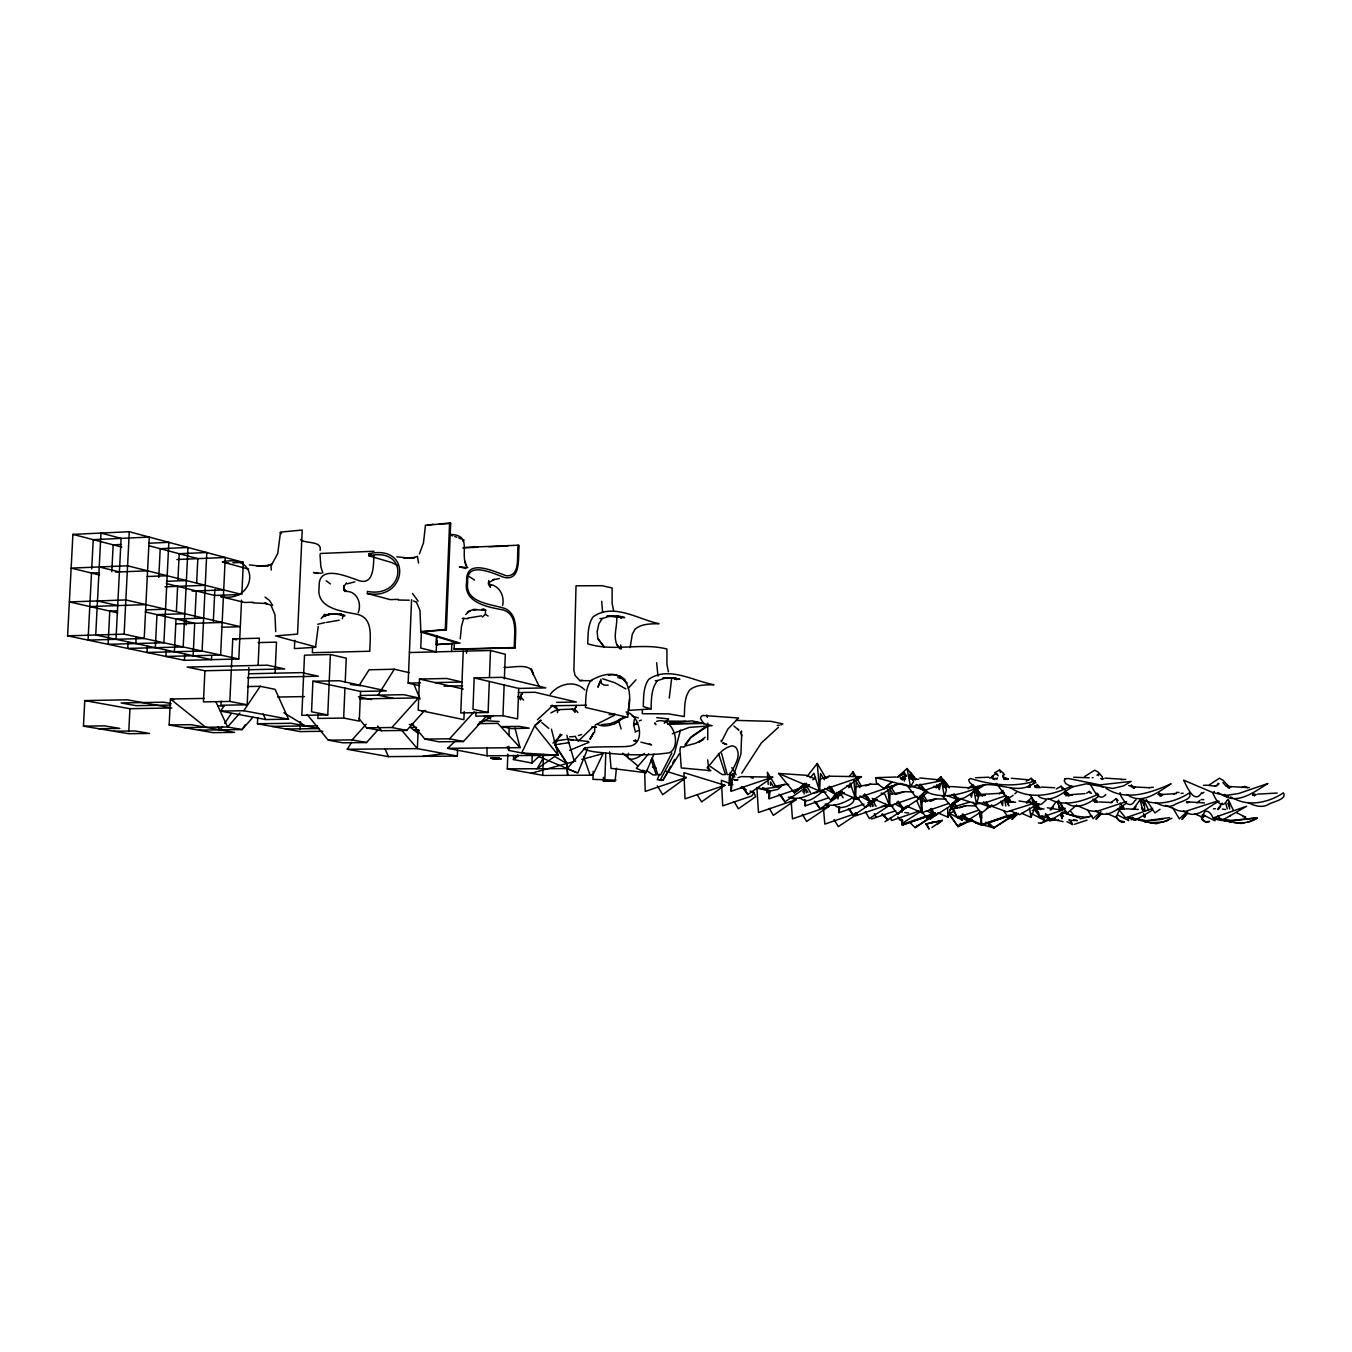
<?xml version="1.0" encoding="UTF-8"?>
<svg xmlns="http://www.w3.org/2000/svg" width="1352" height="1352" viewBox="0 0 1352 1352"><rect width="100%" height="100%" fill="white"/><g stroke="black" fill="none" stroke-linecap="round" stroke-linejoin="round"><path stroke-width="1.5" d="M1230.236 815.374L1229.762 816.439M534.327 755.447L508.791 750.428L508.859 746.253M509.011 735.809L509.129 727.444M1016.231 813.414L981.704 825.328L981.096 812.332M972.054 820.005L958.027 826.528L949.527 814.141M902.223 820.309L902.325 825.109L934.621 813.972L909.981 822.117M934.029 814.022L930.294 819.025L935.263 814.732L915.135 827.644L930.125 817.233M275.724 631.587L274.946 614.653L271.11 605.578M630.116 647.642L632.33 634.071L635.119 629.17C641.659 623.492 650.87 623.982 658.999 623.661C638.313 619.453 613.419 602.434 593.139 616.816C587.613 624.624 588.188 634.646 587.714 643.755C613.419 652.07 641.135 642.403 666.908 649.011L666.958 664.576L668.395 671.792M603.398 777.299L603.262 781.27L615.126 781.219L616.411 768.223M642.403 709.766L642.268 713.704L668.513 713.873L684.315 716.56C684.754 707.603 684.129 697.716 689.621 690.061C696.331 684.349 705.693 684.974 713.957 684.72C693.39 681.087 668.682 665.573 648.723 679.312C643.096 687.188 643.721 697.345 643.248 706.555L651.056 708.938L628.376 710.392C634.477 680.664 618.827 664.694 590.892 680.462C585.332 688.286 585.94 698.342 585.45 707.468L627.75 717.354L629.457 699.153M651.056 708.938C651.427 699.271 651.14 688.523 657.511 680.563L665.944 677.927L676.389 678.45L671.488 677.994M904.302 781.135L905.384 776.048L903.964 774.088L898.455 776.775L904.066 772.161L906.651 776.183L905.384 776.048M593.224 771.333L592.937 779.327L615.988 780.222M594.593 732.345L594.812 726.041M604.885 779.276L605.78 753.216M591.889 680.732L579.839 680.614L575.056 675.459L573.89 670.22L576.02 585.822L602.012 585.686L612.118 587.951L612.135 603.313L613.538 610.445M543.572 775.44L507.287 768.916L507.845 754.163M518.188 545.211L519.151 545.515C517.833 555.892 521.635 580.971 504.55 577.507C494.714 574.245 466.153 559.627 467.691 582.07C464.429 603.465 491.824 603.888 505.394 608.67C519.557 615.785 514.825 634.95 515.281 647.811L514.318 647.557C513.912 635.119 518.779 615.059 503.282 609.955C488.427 607.183 462.857 602.941 466.66 581.766C465.122 556.99 494.68 571.879 506.561 575.834C521.23 576.138 516.363 554.675 518.188 545.211L465.544 547.408M513.625 755.548L513.473 759.537L531.944 763.052L540.952 754.517M489.306 681.476L488.106 712.521L472.963 709.242L474.18 677.91L518.712 688.422L517.562 718.909L502.961 715.732L475.836 716.137L475.988 712.048M531.944 763.052L532.249 754.703M542.693 775.44L543.453 754.805M450.182 534.429C471.933 534.986 460.542 551.295 465.899 565.17M351.571 742.383L347.261 749.278L388.413 756.63L457.348 756.072L457.584 749.954M463.229 651.191L460.778 712.927L488.106 712.521M464.209 711.591L463.888 719.653L418.207 710.104L419.475 679.042L446.718 678.484L462.012 682.033L434.955 682.574M466.508 653.253L466.66 649.23M489.458 677.352L490.489 650.498L409.402 652.543M502.961 715.732L504.144 684.974M504.364 678.839L505.31 654.283L490.489 650.498M419.678 685.701L408.135 683.115L411.583 599.697M436.476 636.032L436.138 644.6L457.99 643.045L420.861 632.077L419.982 610.327L416.416 602.181M436.138 644.6L460.069 643.13L422.77 631.705L446.38 629.829L450.655 523.241L425.457 525.184L423.497 542.76L419.441 553.864M421.418 631.57L420.742 648.064L436.189 651.867L436.848 635.524M418.14 729.86L417.379 748.619L457.348 756.072M437.152 644.853L437.338 640.578M446.38 629.829L445.315 629.559L449.591 522.886M451.534 651.546L451.855 643.451M515.281 647.811L455.066 649.349L454.069 649.095L454.238 644.853M327.759 714.938L301.834 715.343L304.504 655.179L330.395 654.52L327.759 714.938L311.551 711.777L312.904 681.256L360.545 691.413L359.277 721.123L343.661 718.064L317.889 718.436L318.075 714.464M367.355 593.528L367.457 591.399C405.296 598.683 409.994 546.428 368.961 555.841L369.062 553.712C412.647 543.96 407.56 601.065 367.355 593.528L390.221 599.629L398.468 599.358M906.854 806.215L921.963 812.687L922.081 796.429L925.562 802.142M300.093 729.59L300.448 721.681M312.515 648.571L312.329 652.712L369.823 651.241C369.755 638.921 374.014 618.81 358.111 614.535C343.577 611.357 315.557 609.16 319.173 587.123C317.788 562.99 348.427 577.135 359.564 580.836C374.267 584.993 373.389 564.646 373.896 555.402M294.77 640.24L294.398 648.605L315.523 647.287L318.244 626.415M320.103 550.45C322.351 540.327 304.944 544.062 300.533 539.499M343.661 718.064L344.946 688.083M345.216 682.101L346.247 658.17L330.395 654.52M221.153 701.13L220.951 705.237L247.179 704.798L248.903 667.601M258.097 665.353L259.347 638.178L232.764 638.921L231.395 668.074M322.858 731.297L300.009 731.584L257.438 723.742L257.725 717.675M315.827 646.949L275.521 635.896L297.558 634.105L302.223 530.052L280.523 532.096L277.735 553.526L271.008 565.846L271.296 570.105M275.064 673.195L276.484 642.115L258.181 642.622M1002.863 800.621L1002.626 805.572L1000.632 801.161M204.912 670.761L284.748 668.919L267.442 665.184L187.1 667.077L204.912 670.761L203.425 701.908L229.823 701.434L247.179 704.798M211.706 655.635L211.52 659.658L95.738 634.984L100.961 533.06L121.105 538.366L116.002 639.31M213.329 621.514L214.85 589.455M229.823 701.434L231.293 670.153M241.839 594.491L243.343 562.347L129.302 531.725L72.907 534.378L67.6 635.829L184.447 660.334L238.814 658.982L241.569 600.153M482.427 617.019L485.368 614.298L485.503 611.357M147.317 646.357L147.013 652.475L202.09 651.022L206.805 552.529L179.208 553.712L177.906 580.211M155.328 647.692L156.967 614.619L184.785 613.707M158.792 577.507L160.212 548.692L187.996 547.476L183.179 646.932L127.747 648.436L128.051 642.268M166.211 650.38L165.907 656.447L220.63 655.044L225.243 557.48L176.926 559.508M169.169 724.976L190.987 724.672L234.589 732.395L213.092 732.666L169.169 724.976L170.436 699.018L204.22 698.409M174.425 651.748L176.013 619.013L203.662 618.134M176.419 610.834L177.619 586.329M184.447 660.334L184.751 654.081M186.17 624.945L186.39 620.365M193.15 655.737L194.705 623.306L145.306 611.932M194.992 617.239L196.26 590.942M196.648 582.864L197.831 558.63L148.602 545.633M111.794 571.71L113.162 544.839L121.072 544.467M238.814 658.982L124.13 634.156L129.302 531.725M128.778 731.618L129.927 708.702L84.77 700.59L83.452 726.159L128.677 733.713L149.548 733.443L134.811 730.959L113.821 731.229M135.859 643.535L136.163 637.282M543.335 754.45L543.132 758.387L537.065 768.764L554.675 756.495L566.91 763.491L567.654 775.321L566.775 762.917L555.013 744.8L560.286 734.119M91.716 568.888L93.237 539.651L149.261 537.082L144.208 638.499L88.049 640.104L91.513 573.062L99.473 572.741M460.238 638.837L461.505 626.162L463.804 618.202M872.226 798.373L889.684 805.843L890.038 789.213L892.742 793.624M557.43 712.555L557.615 709.479L555.993 706.302M1029.937 785.901L1030.055 784.042M707.721 739.713L707.806 723.168M839.288 791.647L855.596 798.643L856.222 781.608L859.957 787.641M863.962 804.119L839.203 812.603L839.677 807.059M805.843 784.16L794.385 792.762L778.532 773.428L819.582 791.021L820.512 773.564L824.382 779.766M828.624 797.815L805.133 805.86L805.707 800.181M502.572 605.476C504.871 596.114 499.395 585.213 489.069 584.368L491.097 584.977M803.189 784.853L809.442 784.988L769.187 798.745L770.116 791.005M1034.01 803.02L1034.263 800.959M1145.161 815.543L1144.975 817.098L1144.248 815.51M669.257 698.122L671.606 678.738M634.325 719.551L633.598 724.824L635.068 730.621M737.955 777.687L741.335 776.606L772.668 777.096L731.229 791.224L732.835 774.003L729.319 776.606L729.049 785.343L732.125 783.163M680.462 730.029L674.462 753.402L660.334 779.783L657.258 779.8L659.506 774.155M572.318 709.09L574.837 709.225L576.442 705.575L574.837 709.225L575.107 712.352L572.318 709.09L557.159 709.715L558.866 710.544M1004.975 799.86L1006.108 797.021L1011.228 802.226L1015.589 802.209M767.26 790.143L766.77 792.965L770.319 791.258M959.751 798.677L976.499 803.933L978.409 797.427L975.755 791.968L976.076 790.159L981.096 795.398L976.144 795.753M342.377 618.726L342.664 617.222M343.543 587.022L346.501 582.864M1057.923 803.95L1058.65 800.198M949.408 787.861L944.22 782.47L942.8 785.005M597.347 630.995L598.818 623.914L602.231 618.506L610.665 616.005L621.075 616.596L606.896 616.123L624.675 617.526L618.625 616.596L621.65 618.151L617.036 615.684M520.503 696.669L522.125 692.883L520.503 696.669L520.723 699.897L517.884 696.517L520.503 696.669L523.562 700.049M919.816 777.941L943.966 780.341L938.913 785.275L925.393 790.193L900.584 783.399L883.921 788.571L876.349 782.825L875.893 777.67L910.487 786.763L913.648 781.49L910.116 776.234L910.538 774.341L915.541 779.749M972.544 791.934L971.395 797.139L970.28 794.3M1021.706 813.346L1031.018 817.335L1034.229 809.341L1031.762 797.443L1026.776 801.99M358.162 612.76C361.93 603.82 357.249 591.297 346.332 591.399M937.882 812.856L948.006 817.199L951.031 806.62L957.284 817.554L978.797 810.135M628.562 753.25L627.835 755.531A17.813 6.388 -38.6 0 0 637.468 757.543L644.448 753.47M335.904 613.926L328.959 614.146L324.041 616.174L324.683 614.281L321.201 618.574M600.322 680.833L597.939 687.205L600.254 681.442M566.37 768.24L577.794 773.074L587.512 749.076M938.187 786.712L939.251 784.143L940.519 784.278L939.268 789.619L938.187 786.712L939.217 786.746L936.649 787.455M996.542 778.853L997.421 778.008M653.996 754.044L645.969 772.719L611.07 768.358L609.617 751.83M589.54 774.949L592.818 775.203L603.127 753.588M671.826 753.013L660.689 774.865L657.934 774.933L652.171 757.712M1006.108 797.021L1005.161 798.778L1008.254 802.226L1011.228 802.226L1007.646 796.632M591.923 735.877L593.883 732.412L589.996 739.121L593.714 732.666M659.793 780.307L662.869 780.29L670.761 766.314M672.738 762.815L674.699 759.334M741.758 773.192L761.362 742.924L778.397 727.342M597.837 724.537C604.513 727.63 612.862 725.044 618.861 721.444L623.154 717.135M590.182 738.699L592.125 735.522M750.09 791.038L753.926 792.458L751.797 795.939L722.728 805.86L721.36 780.307L732.852 784.599M662.869 780.29L679.431 753.706M409.048 672.62L394.311 669.223L378.07 695.148L393.094 698.342M359.243 685.278L369.079 669.798L394.311 669.223M245.337 724.638L242.042 729.573L198.676 730.131M220.545 711.101L243.799 710.73L260.209 686.309L275.115 689.351L288.551 719.213L265.668 719.534L220.545 711.101L224.094 705.879M222.489 726.582L220.275 729.86L217.723 726.7M224.702 723.303L231.344 713.484M902.223 779.952L903.761 777.721M1187.749 812.028L1181.952 819.498L1187.546 813.38M902.443 779.445L903.913 777.315L902.73 776.775M1214.823 786.323L1219.082 783.704M684.247 746.895L691.463 736.671L706.623 726.058M1222.884 782.521L1226.163 786.306L1249.265 787.658M936.243 787.439L937.747 785.343L936.564 784.819M936.023 787.912L937.595 785.749M1050.098 809.949L1056.301 801.533M1133.061 809.324L1140.125 799.826L1142.626 809.747M1217.561 809.358L1222.276 803.088M1097.013 793.134L1095.762 795.382C1081.008 801.685 1063.585 807.381 1048.544 798.542M1100.325 813.718L1095.982 819.346L1101.981 813.312M1017.194 814.479L1012.107 819.177L1016.636 813.279M685.177 744.394L690.179 737.938L706.741 726.869M806.654 783.247L794.385 792.762L796.919 789.5M807.093 776.47L817.267 763.441L825.785 777.991M823.25 790.954L830.703 800.266L836.905 792.34M849.309 776.521L853.044 771.755L861.275 785.901M1006.463 800.215L1007.561 798.812M705.102 737.229L699.17 742.028L703.631 739.24L695.553 743.33L685.785 745.865M1051.011 809.865L1053.563 806.654M948.293 813.279L958.027 826.528L960.579 823.334M1133.736 809.51L1136.018 806.654M1218.186 809.544L1220.586 806.553M909.338 775.794L910.538 774.341M1120.166 792.745L1119.726 793.286C1121.89 798.677 1128.954 810.304 1134.582 801.161M943.054 783.89L944.22 782.47M974.944 791.545L976.076 790.159M1028.906 786.205C1030.951 784.177 1027.233 786.915 1029.632 786.408M810.22 777.704L813.938 773.293L819.582 791.021L861.444 776.69L829.249 776.2L820.715 778.955M648.673 753.791L636.336 768.206L645.969 772.719L642.876 770.116M567.113 768.612L584.993 748.028M239.912 713.045L227.609 726.987L184.024 727.579M252.909 717.287L242.042 729.573L227.609 726.987L215.897 701.823M465.764 614.518L470.073 610.58L467.37 612.304L471.442 610.158L476.85 609.431M900.973 779.09L904.894 775.625L903.964 774.088M1226.619 801.094C1221.38 810.456 1214.755 798.153 1212.964 793.1L1214.366 791.512M1227.075 800.57L1227.903 799.64M307.09 714.481L328.232 740.152L352.128 739.899L366.155 724.266M328.232 740.152L342.783 742.806L366.527 742.552L377.681 730.148M358.686 718.301L366.612 727.849L391.877 727.511L418.545 697.902L403.69 694.674L360.494 695.469M366.612 727.849L381.568 730.722L406.682 730.418L424.798 710.324M628.241 688.337L635.93 679.836M411.971 723.692L424.917 739.088L449.574 738.817L474.163 711.743M424.917 739.088L438.893 741.792L463.398 741.538L486.466 716.171M1201.641 792.728C1194.137 805.386 1186.397 785.258 1183.608 780.138L1212.457 792.424L1225.605 795.517L1238.821 793.472L1267.922 783.484C1254.757 791.495 1237.283 805.741 1221.617 794.334M488.444 582.83L494.359 579.349L492.635 579.839L499.26 578.588M1159.999 809.324L1154.912 812.975L1146.226 799.522M517.816 754.94L513.473 759.537L518.475 755.7M1135.072 800.654L1135.967 799.725M537.386 719.771L552.85 705.44M926.897 789.653L918.177 798.238L914.611 795.483L907.53 785.985M550.247 694.353C558.139 683.892 574.938 679.498 584.706 689.926M957.74 798.525L950.642 805.471L942.243 795.939M614.67 723.81L620.619 718.52M1076.462 805.285L1067.218 813.11L1058.21 800.722M592.92 726.987L578.233 741.2L575.006 736.096M664.221 723.269L668.682 718.96L656.717 717.608M1012.107 819.177L1018.259 813.262M464.158 540.073L462.485 540.901M540.682 720.075L534.665 725.804L521.669 752.963L558.241 755.244L551.413 729.15M926.34 790.481L918.177 798.238L921.827 797.088L927.911 792.002M1105.801 794.469C1098.551 803.612 1092.551 786.915 1089.374 782.977M552.968 743.127L561.993 734.592M958.652 797.95L950.642 805.471L954.089 804.339M1046.448 799.809L1041.598 804.119L1038.42 804.981L1035.311 802.598L1029.734 794.621M541.206 720.447L534.665 725.804L558.241 755.244L487.041 755.819L447.597 748.332L454.897 741.487M794.385 792.762L804.592 783.247M842.212 791.342L830.703 800.266L840.707 791.021M1004.147 811.504L1009.048 818.501L1015.115 812.924M874.406 798.795L865.077 807.347L858.013 798.339M922.25 811.977L927.033 818.349L933.032 812.839M999.246 793.861L1003.066 790.362M1197.145 802.868L1199.968 800.435M905.299 807.144L897.677 814.073L890.968 805.336M1110.82 802.699L1116.177 798.61L1118.155 800.435M812.873 779.867L815.56 777.417M848.769 787.726L851.388 785.36M1014.828 793.861L1016.535 792.323M1009.048 818.501L1015.538 812.637M897.272 777.332L907.091 768.511L914.831 778.008M991.219 805.336L981.383 813.245L972.764 802.158M936.75 780.476L940.857 776.808L948.327 786.019M967.947 821.103L958.027 826.528L961.171 823.74M968.1 788.808L972.781 784.65L976.499 803.933L986.436 802.395L1006.378 795.517M1209.364 784.802L1219.419 778.245L1222.952 780.205L1229.576 787.219L1227.667 786.915L1229.526 787.625L1227.532 785.951L1229.39 788.03L1226.72 784.836L1228.41 787.033L1230.54 787.253L1228.545 787.253L1230.709 787.016L1227.633 787.54M957.131 801.719L961.002 798.356M891.34 782.318L883.921 788.571L892.033 781.997M1084.591 776.606L1094.664 770.167L1098.246 772.144L1102.455 776.961M1100.951 811.639L1093.109 818.653L1087.278 809.645M1173.756 794.351L1174.922 793.354M993.314 776.149L989.698 778.16M907.446 805.944L897.677 814.073L907.074 806.84M992.013 778.38L993.078 777.485M420.624 631.604L445.315 629.559M1187.073 811.842L1179.299 818.805L1172.674 807.668M874.896 799.438L865.077 807.347L874.71 799.928M992.064 776.217L996.272 773.479L997.641 774.172M1026.591 803.189L1029.666 800.79L1031.187 802.919L1036.612 801.601M830.703 800.266L841.569 791.799M1038.336 822.878L1040.82 823.283L1049.169 818.416M729.049 785.343L732.159 782.977M1013.104 795.415L1009.691 797.545L1006.311 796.734L996.306 783.298M930.294 819.025L937.849 813.296M802.75 791.9L806.113 789.433L807.921 792.34M666.35 771.333L686.258 777.485L662.683 794.672L657.325 785.833M868.795 805.657L872.023 803.325L873.713 806.079M724.875 785.258L685.025 798.846L683.943 772.651L724.875 785.258L701.553 801.922L697.412 795.027M741.69 786.526L747.876 794.52L772.668 777.096M826.106 778.414L829.249 776.2M1057.551 820.63L1058.701 819.836M1033.519 783.822L1034.973 782.014L1036.054 783.028M778.989 794.097L784.954 801.854L809.442 784.988M788.334 797.224L796.193 799.623L773.378 815.307L769.254 808.378M824.01 790.869C817.673 794.537 807.617 806.13 800.012 797.646M824.821 788.402L835.384 794.351L861.444 776.69M814.327 801.263L820.056 808.817L844.256 792.458M825.328 805.099L829.182 806.265L806.62 821.492L802.361 814.293M1202.029 793.624L1203.973 792.306M927.033 818.349L935.381 812.772M860.041 795.939L870.536 801.804L896.258 784.701L855.596 798.643L850.154 783.112M848.397 808.8L853.382 815.408L877.279 799.539L867.764 802.801M857.168 814.107L838.291 826.63L834.15 819.599M1137.404 818.602L1133.382 820.157M890.174 804.913L869.404 818.585L865.364 811.673M922.791 796.446L903.829 808.851L895.176 804.068M885.036 821.678L908.628 806.265L903.068 808.175M958.027 826.528L964.584 822.269M920.763 811.42L903.17 822.81L897.863 816.98M926.407 810.608L935.381 815.526L960.393 799.454M317.771 624.252L324.919 622.63M985.405 784.413L965.108 797.443L958.467 799.793L947.127 795.669M937.054 824.45L942.378 820.36L925.579 824.128L942.378 820.427L931.9 827.492M962.134 814.394L968.404 819.937L981.163 811.859M986.47 808.513L990.002 806.265M1006.311 798.424L996.356 804.71L989.816 806.992L977.817 802.513M988.887 806.975L991.962 805.032M1014.693 814.124L993.838 827.897L975.823 822.996M1016.4 813.819L993.838 827.897L988.481 825.007M1039.046 803.46L1019.492 814.715L1010.028 810.659M1073.437 786.323C1063.331 792.103 1050.842 804.423 1038.454 796.396M1086.636 793.151L1089.357 791.461L1091.402 793.337M1045.299 814.09L1050.842 820.106L1065.511 811.115M493.412 758.523L501.153 759.047L500.155 758.641A39.85 3.312 2.1 0 1 499.243 758.185A42.216 3.498 2.1 0 0 499.919 758.624L500.73 758.844M1098.804 796.193C1089.526 803.156 1076.564 810.963 1065.613 802.564M1126.301 803.358C1117.411 808.766 1106.021 820.072 1095.695 810.659M531.454 669.071L533.347 674.783C531.894 662.024 513.253 667.922 503.975 667.398M1152.242 810.237L1135.342 820.275L1132.537 817.233M994.548 772.905L999.551 769.947L1003.438 773.26M1026.269 781.169L1031.153 778.313L1034.905 781.507M1056.267 788.993L1061.033 786.205L1064.666 789.314M1219.234 801.28C1208.536 805.758 1195.878 821.323 1183.625 810.693M477.662 724.587L493.514 715.58M637.721 722.492L633.598 724.824L636.741 724.131M1097.03 775.288L1098.382 773.902L1098.618 775.592M672.333 733.747L689.334 727.376L712.149 725.686L702.77 723.421L667.651 724.199M960.089 817.081L968.995 821.543L972.325 819.718M1171.93 818.264L1162.872 822.117L1150.113 822.726M614.146 715.428L595.286 724.942M1055.557 819.565L1049.49 820.985L1052.938 818.366L1040.82 823.283M949.983 809.696L965.97 805.691L975.992 805.927M322.908 616.85L328.959 614.146M550.889 712.91L557.615 709.479L551.903 705.203M780.915 786.154L784.464 784.447L788.622 784.532M324.041 616.174L330.378 614.095L338.22 614.146L334.907 613.943L344.963 615.633L339.893 614.281M498.635 758.438L498.584 758.371A32.38 2.687 2.1 0 1 498.499 758.185A44.227 3.667 2.1 0 0 498.989 758.472L491.841 758.303L499.699 758.59A36.098 2.991 2.1 0 1 498.939 758.185M1241.744 787.54L1244.803 786.357L1247.49 787.675M930.649 801.33L935.837 798.88L946.079 799.116M949.019 813.617L954.664 810.98M635.017 732.074L638.059 730.655M1092.162 777.687L1093.075 777.687M737.719 779.867L734.575 779.986M569.564 750.343L570.409 749.988M571.254 749.65L572.099 749.295M572.944 748.94L573.789 748.602M574.634 748.247L575.479 747.893M576.341 747.555L577.186 747.2M578.031 746.845L578.876 746.49M579.721 746.152L580.566 745.797M581.428 745.442L582.273 745.087M583.118 744.749L583.963 744.394M584.808 744.039L585.669 743.684M586.514 743.346L587.36 742.992M588.221 742.637L589.066 742.282M960.951 816.422L981.704 825.328L987.213 823.064M1176.392 792.373L1179.045 792.475M1201.252 799.59L1203.821 799.691M271.786 563.987L266.665 566.032L257.134 566.015L268.693 565.491L260.497 566.184L249.376 564.899M347.025 583.861L354.815 581.867M339.183 620.247L326.474 622.41M908.071 822.861L902.325 825.109L901.666 819.075M481.481 615.87L467.741 618.117M1121.315 779.648L1125.709 779.327M1149.082 787.608L1153.374 787.303M1167.942 820.478L1156.146 823.723L1144.198 821.644M975.755 791.968L976.059 788.334L982.312 796.007M1217.915 800.891L1184.521 811.656L1178.386 810.676L1165.492 805.285M1209.432 821.577C1206.001 823.621 1201.015 820.326 1201.336 816.507L1205.19 815.577L1201.336 816.507L1202.334 819.43L1205.815 821.796L1209.482 821.357M1034.229 809.341L1040.381 817.69L1063.99 809.527M1126.622 801.516L1096.371 811.521L1089.087 810.659L1076.395 805.319M1152.631 808.445L1125.591 817.842L1119.253 810.068L1116.11 817.47L1106.477 813.329M871.567 819.008L895.666 810.727M983.698 784.988C963.097 794.283 939.437 802.192 919.106 787.709M919.157 811.082L891.712 820.529L890.258 817.842M917.028 801.246L921.963 812.687L948.867 803.426M902.342 824.331L934.654 813.194M1071.832 785.884C1052.329 795.601 1029.227 800.299 1009.961 787.455M1035.953 802.716L1006.868 811.825L992.52 806.62M960.968 815.645L981.738 824.534L1008.575 815.273M822.134 790.464C812.079 791.444 800.688 802.074 790.345 796.903M796.193 799.623L758.489 812.535L756.883 787.574L766.702 790.582M836.432 795.128L842.296 793.134M829.182 806.265L792.475 818.856L791.258 802.598M856.627 813.194L824.821 824.112L823.469 808.226M888.484 804.558L855.596 815.847L855.292 812.704M881.115 793.1L884.783 794.148L889.684 805.843L917.349 796.345M686.258 777.485L645.242 791.427L644.65 770.775M427.536 525.353L433.079 524.289M779.343 786.171L784.464 784.447L774.527 786.357M578.453 735.572L581.647 734.525M1074.502 824.264L1087.059 820.123M865.28 785.901L870.603 784.16L878.496 784.329M989.039 822.303L1016.197 813.38M1130.999 819.735L1133.483 818.94M895.379 794.52L904.099 791.714L913.631 791.934M639.209 720.836L641.372 720.143M928.993 801.06L935.837 798.88L922.453 801.466M959.244 807.803L965.97 805.691M625.756 717.439L610.529 723.624L601.488 724.672M253.145 602.248L244.796 602.485L220.646 596.587C256.61 603.634 261.511 552.867 222.286 561.891L248.633 569.158M955.543 806.299L969.097 802.277M929.551 822.996L933.286 821.898M479.301 722.154L484.675 720.599L499.158 721.562M1247.44 822.134C1279.583 811.555 1218.912 826.157 1214.366 817.723M780.814 724.942L782.859 723.928L771.198 721.36L735.758 720.379M531.066 773.31L531.928 773.074M532.806 772.837L533.668 772.583M534.547 772.347L535.409 772.11M536.288 771.874L537.15 771.637M538.028 771.4L538.89 771.164M539.769 770.927L540.648 770.691M541.51 770.454L542.389 770.201M543.25 769.964L544.129 769.727M545.008 769.491L545.87 769.254M546.749 769.018L547.628 768.781M548.49 768.528L549.368 768.291M550.247 768.054L551.109 767.818M551.988 767.581L552.867 767.345M553.745 767.108L554.624 766.854M555.486 766.618L556.365 766.381M557.244 766.145L558.122 765.908M559.001 765.654L559.88 765.418M560.742 765.181L561.621 764.945M562.5 764.708L563.378 764.455M564.257 764.218L565.136 763.981M566.015 763.745L566.894 763.508L555.013 744.8M567.772 763.255L568.651 763.018M569.53 762.782L570.409 762.545M571.288 762.291L572.166 762.055M573.045 761.818L573.924 761.582M574.803 761.328L575.682 761.091M581.867 759.402L582.746 759.165M583.625 758.928L584.503 758.675M585.399 758.438L586.278 758.202M587.157 757.948L588.052 757.712M588.931 757.475L589.81 757.238M590.706 756.985L591.585 756.748M592.463 756.512L593.359 756.258M594.238 756.022L595.133 755.785M596.012 755.531L596.891 755.295M597.787 755.041L598.666 754.805M599.561 754.568L600.44 754.315M601.336 754.078L602.215 753.841M1003.843 779.394L1008.406 779.31M751.154 777.738L753.182 778.16M943.966 780.341L910.487 786.763L907.091 768.511M1120.216 809.24L1124.661 809.054L1122.515 806.705M977.851 786.306C966.764 789.653 955.34 785.377 943.882 786.932M1137.066 818.788L1137.978 818.568M635.71 739.966L634.899 740.372L636.386 741.031M1065.342 808.242L1059.292 809.73L1047.327 807.769M656.599 721.393C672.502 715.681 682.405 745.121 669.663 752.726C644.803 756.427 618.946 754.703 593.984 751.763C559.356 745.205 625.638 747.47 627.582 746.304C646.645 745.949 640.409 714.718 626.027 711.98M910.116 776.234L910.521 772.414L914.408 777.4L910.809 777.349L912.38 779.546M1065.782 795.787L1069.516 795.23M1032.269 810.439L1037.052 809.341M1159.593 795.5L1161.503 795.432L1159.509 794.03L1161.334 796.007L1159.982 794.486M1080.231 818.906L1092.01 815.949L1086.619 817.335L1074.587 816.05L1062.097 812.366L1062.114 818.535L1060.728 813.853M1035.615 787.489L1040.077 787.625L1036.747 784.802M1068.756 795.652L1072.457 794.841L1068.283 795.635M330.378 614.095L325.511 615.16L332.457 614.028M1120.521 808.986L1116.989 809.561M1169.429 817.622L1146.226 820.664L1128.971 817.571M1252.679 795.365L1254.774 794.925M1133.736 787.422L1128.717 785.546M814.005 793.033L817.875 792.272M856.492 786.881L870.603 784.16M890.36 794.368L904.099 791.714M881.487 806.4L892.996 805.893M499.513 758.742L491.182 758.235M968.995 821.543L972.595 820.867M1162.957 819.194L1146.141 821.188L1129.258 817.892M500.612 758.945L496.302 758.776M669.477 722.661L692.427 720.903L701.942 723.219L669.122 723.421M1187.276 802.463L1189.067 802.175M1053.546 819.092L1055.439 818.788M683.537 746.946L680.614 746.895L679.938 749.971L681.273 767.936L710.882 770.657L707.113 767.784C714.853 760.061 720.92 747.707 732.53 745.797L735.64 747.149C742.366 755.802 733.832 766.415 730.046 774.51L727.207 774.578L721.596 753.402M556.044 744.631L556.906 744.496M557.768 744.361L558.646 744.225M559.508 744.107L560.37 743.972M561.232 743.837L562.094 743.701M562.956 743.566L563.818 743.431M564.697 743.296L565.558 743.161M566.42 743.025L567.282 742.89M568.161 742.755L569.023 742.62M554.54 741.099L555.435 740.964M556.348 740.828L557.261 740.693M558.156 740.575L559.069 740.44M559.981 740.304L560.894 740.186M561.807 740.051L562.719 739.916M563.615 739.798L564.528 739.662M565.44 739.527L566.353 739.392M567.265 739.274L588.441 741.471M1186.938 802.513L1188.56 802.294L1186.819 802.175M1094.731 802.057L1098.027 802.226L1095.813 799.809M1257.681 794.114L1277.184 793.066M608.434 675.273L613.301 674.648L620.162 676.253L624.996 679.498L617.898 677.656M422.686 756.343L444.233 753.622M777.214 725.483L779.225 725.23M1162.72 794.452L1160.202 794.621L1176.392 793.573M1255.873 794.334L1253.676 794.469M1013.324 801.652L1006.023 801.685L1008.457 802.547M1186.481 802.53L1189.422 802.327M1073.623 777.265L1089.239 777.755M579.839 680.614L582.543 680.309M975.519 777.738L988.785 777.214M1064.413 794.3L1066.525 794.435L1064.396 791.985M1244.178 822.793L1234.325 822.76M462.249 618.405L467.893 618.675M721.174 740.321L721.36 741.842L727.866 729.083L738.581 717.996L703.175 715.478L701.299 716.256L700.471 718.52L703.936 723.81M1124.239 822.134L1121.704 822.388L1117.005 818.518M655.281 680.766L657.511 680.563M875.893 777.67L896.089 777.011M981.653 795.618L985.236 795.314L978.138 795.06L976.296 792.999L979.642 793.033M1071.494 794.587L1085.031 793.607M1104.99 778.127L1121.518 779.158M1011.347 778.262L1029.024 779.851M1099.429 801.939L1112.071 802.547M1203.534 785.394C1208.739 784.295 1218.997 788.571 1218.084 783.247M1126.03 808.834L1138.384 809.425M574.093 736.603L569.682 736.789M1253.152 795.06L1256.008 794.807L1253.591 794.959L1254.622 795.466M1124.002 821.729L1118.645 820.41L1116.127 816.118M1041.496 787.067L1054.661 787.743M439.332 523.799L450.655 523.241M1181.073 793.37L1183.169 793.252M916.301 778.634L909.744 778.921L909.051 776.944M1213.437 808.783L1215.482 808.682M913.969 779.462L918.752 779.225M148.855 543.234L168.831 542.338L163.896 642.758L108.092 644.312L109.782 611.087L117.709 610.817M1101.356 778.853L1102.319 778.82M1004.316 793.083L977.716 794.587M320.272 553.492L374.065 551.244M462.823 547.881L477.746 547.256M488.985 546.783L507.811 545.988M224.466 563.108L228.725 562.939M232.848 562.77L243.343 562.347M115.427 572.099L147.588 570.814M1254.791 794.418L1253.625 794.452M147.199 576.527L167.175 575.732M166.533 581.326L186.39 580.566M164.978 586.802L205.234 585.298M192.085 591.094L223.705 589.928M239.743 594.559L214.562 595.455L166.195 583.506M89.773 606.558L145.898 604.614M145.526 609.887L165.536 609.211M1066.593 794.858L1069.702 795.263L1066.474 792.525M474.907 609.498L473.183 609.549L486.027 610.327L483.408 609.093L485.233 610.022M175.861 623.897L222.167 622.461M221.441 627.277L240.335 626.703L125.871 599.933L69.374 601.927L117.624 612.862M67.6 635.829L124.13 634.156M1161.385 794.57L1157.971 794.368M454.069 649.095L514.318 647.557M665.944 677.927L662.919 677.994L672.857 677.774L664.052 677.96M599.882 618.557L602.231 618.506M248.616 673.786L301.733 672.603L318.413 676.22L247.602 677.741M312.904 681.256L339.2 680.715L386.351 690.923L360.545 691.413M474.18 677.91L501.913 677.335L545.87 687.898L518.712 688.422M408.135 683.115L420.523 682.861M247.602 686.562L260.209 686.309M350.523 684.501L360.663 685.751M444.014 686.157L462.553 685.785M252.892 602.857L266.8 603.533L264.654 603.178L270.434 605.02M398.367 600.018L409.25 600.22M84.77 700.59L127.291 699.812L171.805 707.992L129.927 708.702M277.65 697.057L304.47 696.567M518.34 692.579L535.054 692.275L576.391 702.026L556.72 702.364M1100.934 778.566L1103.705 778.904M359.514 698.933L418.545 697.902M170.724 705.068L136.062 705.676L121.122 702.955L163.744 702.195L171.096 703.564M550.72 705.795L586.43 705.22M421.976 711.067L426.049 711M484.202 716.357L492.382 716.239M609.093 714.549L615.464 714.447M633.53 740.659L635.017 741.166M83.452 726.159L104.645 725.872L119.838 728.424L98.747 728.711M257.438 723.742L291.238 723.286L319.461 728.576L286.032 728.998M271.853 726.396L317.45 725.787M409.318 724.554L413.442 724.503M479.875 723.624L497.806 723.371L520.064 747.639L447.597 748.332M665.15 721.089L685.819 721.275M416.602 727.325L410.467 727.41L418.495 733.646M592.193 727.19L596.317 727.139M413.678 730.164L417.7 730.114M415.385 730.469L419.407 730.418M347.261 749.278L417.379 748.619L401.037 729.505M507.287 768.916L508.2 768.916M509.096 768.916L509.991 768.899M510.904 768.899L511.8 768.899M512.695 768.899L513.608 768.882M514.504 768.882L515.399 768.882M516.312 768.882L517.208 768.865M518.12 768.865L519.016 768.865M519.928 768.849L520.824 768.849M521.737 768.849L522.632 768.849M523.545 768.832L524.441 768.832M525.353 768.832L526.249 768.832M527.162 768.815L528.074 768.815M528.97 768.815L529.883 768.815M530.795 768.798L531.691 768.798M532.603 768.798L533.516 768.781M534.412 768.781L535.324 768.781M536.237 768.781L537.15 768.764M538.062 768.764L538.958 768.764M539.87 768.764L540.783 768.747M541.696 768.747L542.608 768.747M543.521 768.73L544.417 768.73M545.329 768.73L546.242 768.73M547.154 768.713L548.067 768.713M548.98 768.713L549.892 768.713M550.805 768.697L551.717 768.697M552.63 768.697L553.543 768.68M554.455 768.68L555.368 768.68M556.28 768.68L557.21 768.663M558.122 768.663L559.035 768.663M559.948 768.663L560.86 768.646M561.773 768.646L562.702 768.646M563.615 768.629L564.528 768.629M565.44 768.629L566.37 768.629M544.45 775.44L545.329 775.44M546.225 775.423L547.104 775.423M547.982 775.423L548.861 775.423M549.74 775.406L550.636 775.406M551.515 775.406L552.393 775.406M553.289 775.389L554.168 775.389M555.047 775.389L555.942 775.389M556.821 775.372L557.7 775.372M558.596 775.372L559.475 775.372M560.37 775.355L561.249 775.355M562.128 775.355L563.023 775.338M563.902 775.338L564.798 775.338M565.677 775.338L566.572 775.321M567.451 775.321L568.347 775.321M569.226 775.321L570.121 775.304M571.017 775.304L571.896 775.304M572.792 775.304L573.687 775.288M574.566 775.288L575.462 775.288M576.358 775.288L577.236 775.271M578.132 775.271L579.028 775.271M579.907 775.254L580.802 775.254M581.698 775.254L582.594 775.254M583.489 775.237L584.368 775.237M585.264 775.237L586.16 775.237M587.055 775.22L587.951 775.22M588.847 775.22L589.742 775.22M590.638 775.203L591.517 775.203M608.18 685.143L604.09 685.16L601.353 683.419L600.913 679.228M498.449 758.658L495.762 758.523M1043.981 808.986L1036.798 809.003L1035.057 807.043L1036.139 805.691L1039.739 808.986L1036.223 803.561M1186.566 801.837L1204.463 802.902M467.893 567.603L459.393 566.877L465.815 568.516M321.353 573.265L313.478 572.555L316.605 573.096M819.802 791.9L826.072 792.052M853.332 798.981L859.314 799.116M1069.195 820.309L1077.358 820.563L1073.674 819.853M1041.834 808.479L1036.697 808.259L1034.534 805.302M933.624 786.425L939.217 786.746M217.841 705.744L223.824 706.15M778.532 773.428L806.299 775.288L814.817 778.735M908.645 812.941L904.826 812.586M995.004 778.245L997.489 778.82M492.567 758.438L497.13 758.878L491.317 758.235M994.142 778.938L995.021 779.191L993.382 778.617M660.334 779.783L663.156 780.036M591.889 726.97L595.894 727.359M693.88 722.086L703.953 723.083M490.877 758.252L493.328 758.523M492.449 758.438L490.725 758.252M1035.683 787.202L1034.567 786.611L1036.714 786.746L1034.669 785.529L1037.407 786.948M1149.487 787.743L1132.537 786.847L1133.72 787.861M1253.591 794.959L1254.707 795.094M1049.27 818.788L1053.242 819.329M671.86 678.112L679.904 679.228L673.735 678.248L676.659 679.65L673.583 678.045M1005.398 777.975L1008.338 778.887M904.387 778.583L905.637 778.752L900.128 778.008L903.947 779.563M1002.931 777.332L1006.226 779.225M1222.377 809.087L1225.571 809.544M484.861 609.887L481.616 609.397L482.647 609.566M1018.969 800.942L1031.204 802.936M756.9 788.317L763.238 788.808L781.033 786.661L777.789 789.399L770.454 790.971L762.697 787.625M602.654 678.755L614.991 682.811L625.875 688.945M396.795 556.838L409.69 558.139L414.777 557.514L403.876 557.97L413.256 558.021L417.345 556.314L418.613 563.057M1038.268 786.374L1037.018 786.137L1038.387 787.151M1067.945 794.047L1066.728 793.827L1068.063 794.807M352.128 739.899L366.527 742.552M174.138 699.728L170.436 699.018L205.741 727.275M243.799 710.73L288.551 719.213M566.877 735.268L567.84 739.189L573.028 740.186M391.877 727.511L406.682 730.418M449.574 738.817L463.398 741.538M632.128 716.121L638.313 717.946M358.365 696.804L371.58 699.575M834.488 795.804L838.155 796.582L837.057 793.708M899.215 819.718L902.798 820.512M1228.191 821.509L1231.199 822.185M1144.164 821.374L1148.135 822.286M419.475 679.042L463.212 689.013M232.764 638.921L236.6 639.8M640.916 742.13L651.563 744.884L649.518 743.853M97.479 600.93L117.709 605.595M1044.91 817.385L1063.111 821.627M1243.164 816.574L1245.75 817.199L1236.252 812.586M626.686 713.907L628.257 714.262M1222.647 820.174L1225.334 820.816M315.743 572.944L318.007 573.501M99.49 575.006L71.132 568.11L127.595 565.795L239.828 593.984M99.22 566.961L119.415 571.947M1222.698 820.258L1240.866 823.469L1250.414 821.509L1257.411 817.892L1231.537 820.884L1214.451 817.892M1101.981 778.211L1102.843 778.431M72.907 534.378L121.832 547.087M1138.722 819.92L1142.356 820.884M846.977 785.563L850.763 786.644M368.961 555.841L391.742 562.55L397.741 565.609M369.062 553.712L371.361 554.388M1067.201 794.638L1064.514 793.252L1065.461 793.844M1093.869 801.263L1095.559 801.787M1122.278 808.665L1120.639 808.175L1121.754 808.293L1119.862 806.012M1027.469 786.56L1030.156 787.439M652.424 767.04L656.396 768.274M1062.097 812.366L1079.724 817.892M450.503 535.189L452.65 535.865M1073.184 815.459L1078.558 817.183M454.779 536.541L456.79 537.217M1003.792 778.262L1005.094 778.684M740.524 787.455L746.27 789.602M725.483 744.006L722.762 742.992L726.734 744.529L724.03 743.414M458.598 537.842L461.235 539.009M978.138 795.06L979.845 795.77M490.151 584.672L488.292 583.912L491.046 585.365M413.459 600.947L415.943 601.961M1234.292 798.626C1249.772 807.279 1270.593 801.685 1283.386 792.813C1287.679 799.708 1271.708 801.685 1267.162 805.15C1260.74 807.921 1253.76 805.522 1247.913 802.496M1140.513 798.728C1155.909 807.33 1176.358 801.652 1189.236 792.982C1193.765 799.59 1178.251 801.787 1173.908 805.167C1167.79 807.904 1161.098 805.522 1155.571 802.547M539.211 756.731L540.124 757.12M541.02 757.492L541.932 757.88M542.845 758.269L543.741 758.658M544.653 759.03L545.566 759.418M546.462 759.807L547.374 760.179M548.287 760.568L549.182 760.956M550.095 761.345L551.008 761.717M551.903 762.106L552.816 762.494M553.712 762.866L554.624 763.255M555.52 763.643L556.433 764.032M557.328 764.404L558.241 764.793M559.153 765.181L560.049 765.553M560.962 765.942L561.857 766.33M562.753 766.702L563.666 767.091M564.561 767.48L565.474 767.851M568.178 769.001L569.091 769.389M569.986 769.761L570.882 770.15M571.795 770.539L572.69 770.91M573.603 771.299L574.499 771.688M575.394 772.06L576.307 772.448M499.615 758.658L499.209 758.455A41.337 3.431 2.1 0 1 498.787 758.185M1224.337 794.351L1225.723 794.942M1227.21 795.584L1228.782 796.26M1230.472 796.987L1232.297 797.764M1194.796 813.921L1203.398 817.605C1202.925 807.381 1210.581 810.845 1212.964 817.977L1246.612 806.265L1221.971 820.444L1217.848 816.017M1100.748 786.07L1103.333 787.185M1105.936 788.3C1126.486 801.719 1150.856 792.745 1171.136 783.788C1158.748 791.596 1142.001 805.792 1127.078 794.486M1217.882 792.542L1219.741 793.438M342.107 614.873L339.622 613.673L344 615.836L341.583 614.568M1202.418 814.597L1215.059 820.782L1213.995 817.673M993.061 779.124L994.21 779.698M345.69 590.824L343.797 589.894L346.146 591.162M998.182 775.828L996.424 774.172M1066.914 821.678L1072.558 824.5L1070.581 820.444M1117.986 815.155L1128.734 820.596L1127.585 817.47M1030.9 813.262L1044.538 820.427L1042.747 815.797M950.186 813.617L962.387 820.258L960.968 816.76M1132.131 786.813L1134.091 787.675L1131.252 785.14L1133.939 788.284M884.884 815.51L884.58 814.614M281.537 533.617L280.236 532.553M283.852 712.774L305.467 725.956M485.351 715.749L490.692 719.01M916.115 784.481L925.393 790.193L920.104 784.109M825.21 803.967C834.302 808.04 846.318 801.601 853.484 797.241C857.641 804.001 838.815 811.859 834.336 804.626M485.368 614.298L488.14 616.073M469.296 576.645L474.552 580.042M646.29 770.387L652.982 774.899L656.261 774.933L651.14 759.638M710.408 766.516L722.171 774.561L725.5 774.595L718.47 753.419M733.882 726.041L738.834 730.148L738.158 729.303M985.946 822.151L993.838 827.897L988.549 822.54M265.009 597.128L269.437 600.372L272.614 605.392M1121.433 807.702L1122.819 808.733M326.17 580.768L330.395 583.929M1094.765 800.79L1096.185 801.871M1002.964 776.014L1005.026 778.431M548.76 728.39L541.797 722.526M983.512 801.82L989.816 806.992L986.132 801.973M951.994 794.486L958.467 799.793L953.954 793.675M622.68 753.216L638.212 766.212M655.466 723.641L654.74 723.033L655.788 724.689L655.298 723.404M881.69 814.293L887.96 819.768L882.518 813.904M1144.857 810.744L1141.578 807.752L1142.609 810.152M1036.156 810.473L1038.792 812.89M1004.587 774.814L1003.438 773.75L1003.15 775.98M1064.768 789.822L1065.798 790.802M412.529 593.443L418.157 601.217M828.083 787.202L835.384 794.351L831.125 787.084M863.472 794.841L870.536 801.804L867.46 796.497M620.162 676.253L627.091 683.047M896.967 802.074L903.829 808.851L898.167 801.195M737.803 779.817L732.125 779.496L740.896 754.264L741.69 734.102M929.466 809.679L935.381 815.526L931.291 808.428M909.778 822.354L915.135 827.644M343.121 615.937L341.211 614.028L342.276 615.87M1132.063 786.239L1135.021 787.287L1132.925 787.506L1134.903 787.506L1132.875 787.354L1131.472 785.377M574.837 709.225L577.895 712.504M962.911 813.988L968.404 819.937M1037.643 784.988L1039.654 787.168M1067.336 792.694L1069.28 794.824M1252.662 793.861L1254.47 795.855M946.366 787.523L944.457 785.394L947.938 785.444L944.203 780.594L943.578 784.397L946.484 789.906L944.389 796.565L940.857 776.808M958.652 816.05L962.387 820.258M490.218 585.484L489.086 584.148L490.522 587.309L488.41 582.492M1070.564 811.251L1074.587 816.05M377.614 725.99L381.568 730.722M1092.991 799.083L1094.934 801.415M1045.738 813.803L1050.842 820.106M976.397 789.129L980.014 793.607M1158.732 792.948L1161.419 795.246L1159.391 795.517L1162.636 794.959L1160.455 795.23L1158.934 793.185M616.546 615.819C617.864 625.3 612.929 634.967 616.749 644.431L620.281 649.011M598.311 639.242L604.243 646.983L597.854 638.583L597.145 631.519M1061.168 808.783L1058.988 805.944L1059.85 809.628M829.266 786.256L835.384 794.351M1124.611 809.273L1120.132 803.054M864.672 793.928L870.536 801.804M930.48 808.834L935.381 815.526M1036.562 803.798L1040.702 809.662M1069.043 819.498L1072.558 824.5M1041.226 815.678L1044.538 820.427M1005.871 798.407L1008.001 801.449L1008.795 805.826L1006.496 800.756M856.627 797.105L858.368 799.759M616.749 644.431L618.912 647.743M732.835 774.003L734.778 777.062M1061.726 813.549L1063.534 816.388M773.276 786.391L770.471 781.929L770.539 785.394M955.019 807.465L952.501 803.291L952.907 808.192L957.284 817.554M1007.899 796.936L1010.738 801.635M734.136 801.668L738.395 808.783L755.65 796.7L753.926 792.458M731.838 767.615L736.113 774.78M743.6 787.337L747.876 794.52M926.086 824.281L929.111 829.114L927.489 825.565M775.659 786.171L767.395 772.212L768.223 784.464M780.814 794.892L784.954 801.854M805.2 783.585L810.507 792.593M815.814 801.601L820.056 808.817M840.014 792.593L843.107 797.883M850.29 810.152L853.382 815.408M873.088 801.178L876.079 806.316M1059.647 801.905L1061.624 805.302M891.137 786.932L895.362 794.232M923.112 794.215L927.202 801.33M1141.206 800.114L1144.164 805.285M954.444 802.851L957.419 808.04M1227.768 803.527L1229.678 806.907M874.237 813.819L876.197 817.419L874.643 813.718M344.929 590.368L343.915 588.458L344.794 591.551L343.814 585.551M539.076 686.191L530.998 669.341M1034.905 804.761L1040.381 817.69M1006.226 797.866L1008.001 801.449M1148.524 809.933L1143.809 799.978L1144.772 809.831M1233.193 809.966L1228.512 799.894L1229.644 808.952M263.133 713.957L265.668 719.534M467.065 567.434L464.834 561.148M385.1 748.957L388.413 756.63M322.841 573.011L320.88 566.86L320.001 554.624M413.763 683.909L420.033 698.95M1116.177 798.61L1117.343 802.327M507.22 746.574L508.791 750.428M1061.033 786.205L1062.013 788.622M740.288 732.074L741.825 735.894M1089.357 791.461L1089.949 792.948M1031.153 778.313L1032.117 780.78M999.551 769.947L1000.463 772.482M583.523 756.343L590.131 775.271M1098.128 794.08L1098.466 795.077M618.861 721.444L621.143 729.032M567.84 739.189L574.279 761.125M1227.312 808.851L1225.656 802.902M515.011 728.069L520.064 747.639M1143.522 813.634L1144.468 817.521M1029.43 807.972L1031.018 817.335M706.809 715.107L707.316 717.371M1057.906 801.685L1059.867 810.524M1003.37 791.799L1003.978 794.655M709.006 770.961L707.654 759.875M1060.712 813.329L1061.81 818.653M979.287 812.265L981.738 824.534M620.669 644.988L621.413 648.859M885.864 806.738L885.492 804.237M1004.823 800.215L1005.82 805.978M657.968 676.135L656.649 662.733M488.663 580.515L489.492 586.109M602.603 612.456L601.691 601.217M979.794 811.082L981.704 825.328M916.842 825.227L917.078 826.714L917.095 825.818M920.053 796.193L921.963 812.687M887.977 789.72L889.684 805.843M869.911 802.53L870.333 806.62M521.669 693.12L521.804 694.421M853.044 771.755L853.433 775.896M853.822 780.036L855.596 798.643M837.496 793.624L837.986 798.998M838.679 806.772L839.203 812.603M817.267 763.441L819.582 791.021M803.713 787.946L804.187 793.911M804.66 799.877L805.133 805.86M1061.455 804.153L1061.928 810.304M768.646 790.582L769.187 798.745M872.023 803.325L872.209 806.553M730.181 772.398L731.229 791.224M981.501 811.825L981.789 817.909M741.504 730.942L741.572 732.429M947.617 807.989L948.006 817.199M806.113 789.433L806.215 792.83M576.172 705.845L576.205 707.079M901.885 808.242L902.004 812.265M487.024 747.419L487.041 755.819M1035.294 781.017L1034.77 782.487C1016.772 797.494 995.224 777.991 975.857 787.32L969.621 782.588L968.708 779.884L970.432 778.465C991.591 785.106 1013.746 787.591 1035.294 781.017M1064.886 778.786L1064.261 780.881L1065.832 783.687L1072.035 786.982L1086.247 783.822L1112.814 788.453L1123.444 785.951L1131.134 781.405L1099.903 784.887L1068.57 778.532L1064.886 778.786M501.71 726.615L511.191 728.61L529.257 728.153L519.388 726.396L501.71 726.615M1161.875 795.094L1159.881 795.213L1161.875 795.094M1228.647 787.067L1227.734 786.763L1228.613 787.084"/></g></svg>
